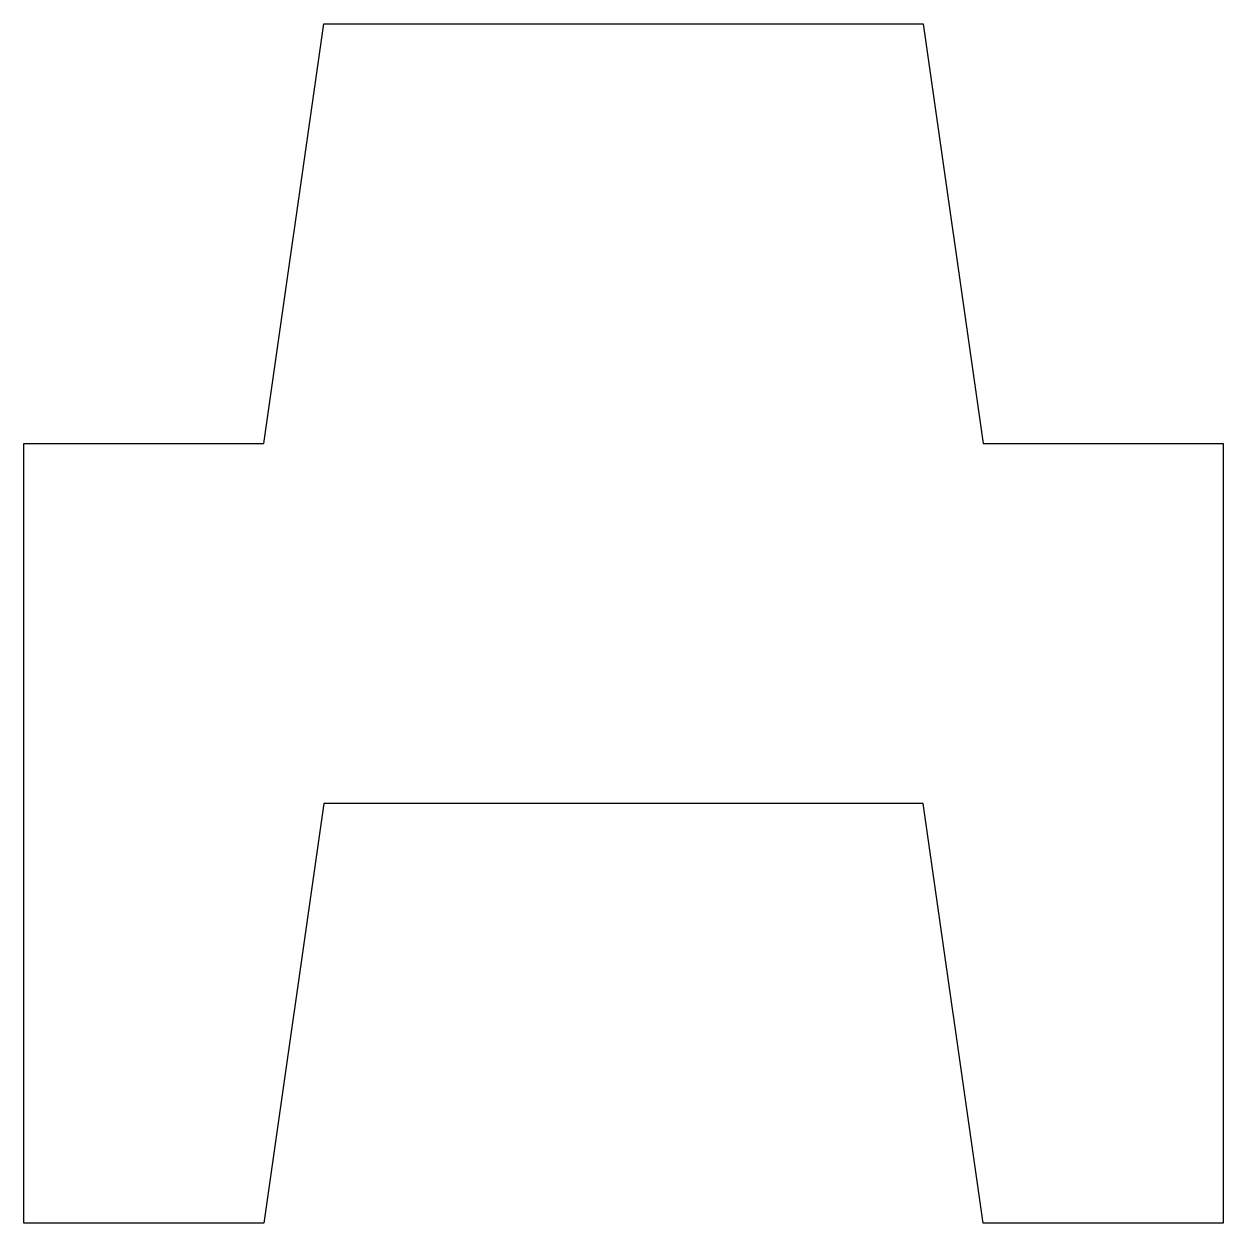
# Model space of a CAD drawing. Header units: millimetres. Extents: x 0 to 200, y 0 to 200.
import ezdxf

# ---------------------------------------------------------------- set-up
doc = ezdxf.new("R2010")
doc.units = ezdxf.units.MM
doc.layers.get('0').update_dxf_attribs({"color": 253, "lineweight": 70, "true_color": 0x8faf8f})

msp = doc.modelspace()

# ---------------------------------------------------------------- linework, layer by layer
at = {"color": 98, "lineweight": -3, "true_color": 0x054805}
for p, q in [((40, 130), (50, 200)), ((50, 200), (150, 200)), ((150, 200), (160, 130)), ((0, 130), (40, 130)), ((0, 0), (0, 130)), ((160, 130), (200, 130)), ((200, 130), (200, 0)), ((50, 70), (40, 0)), ((150, 70), (50, 70)), ((160, 0), (150, 70)), ((40, 0), (0, 0)), ((200, 0), (160, 0))]:
    msp.add_line(p, q, dxfattribs=at)

doc.saveas('drawing.dxf')
